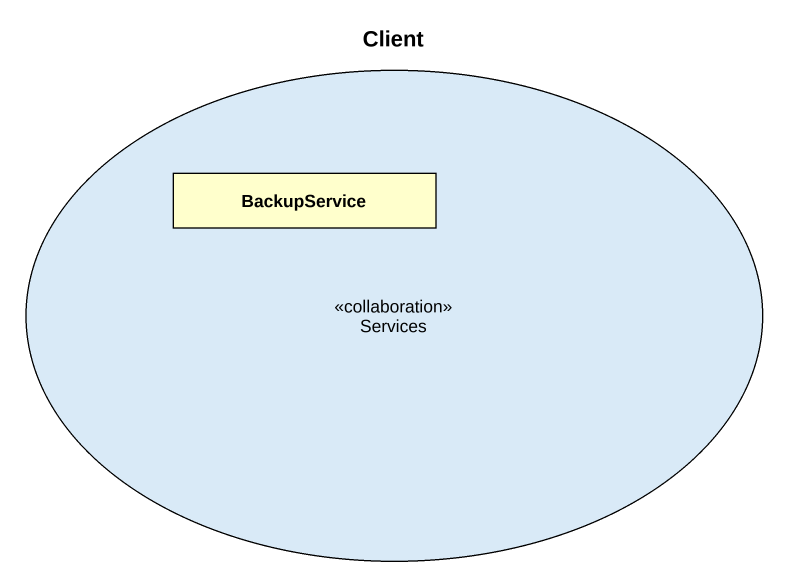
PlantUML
@startuml
title Client
allowmixing
hide circle
hide empty members
usecase Services <<collaboration>>
class BackupService
@enduml
